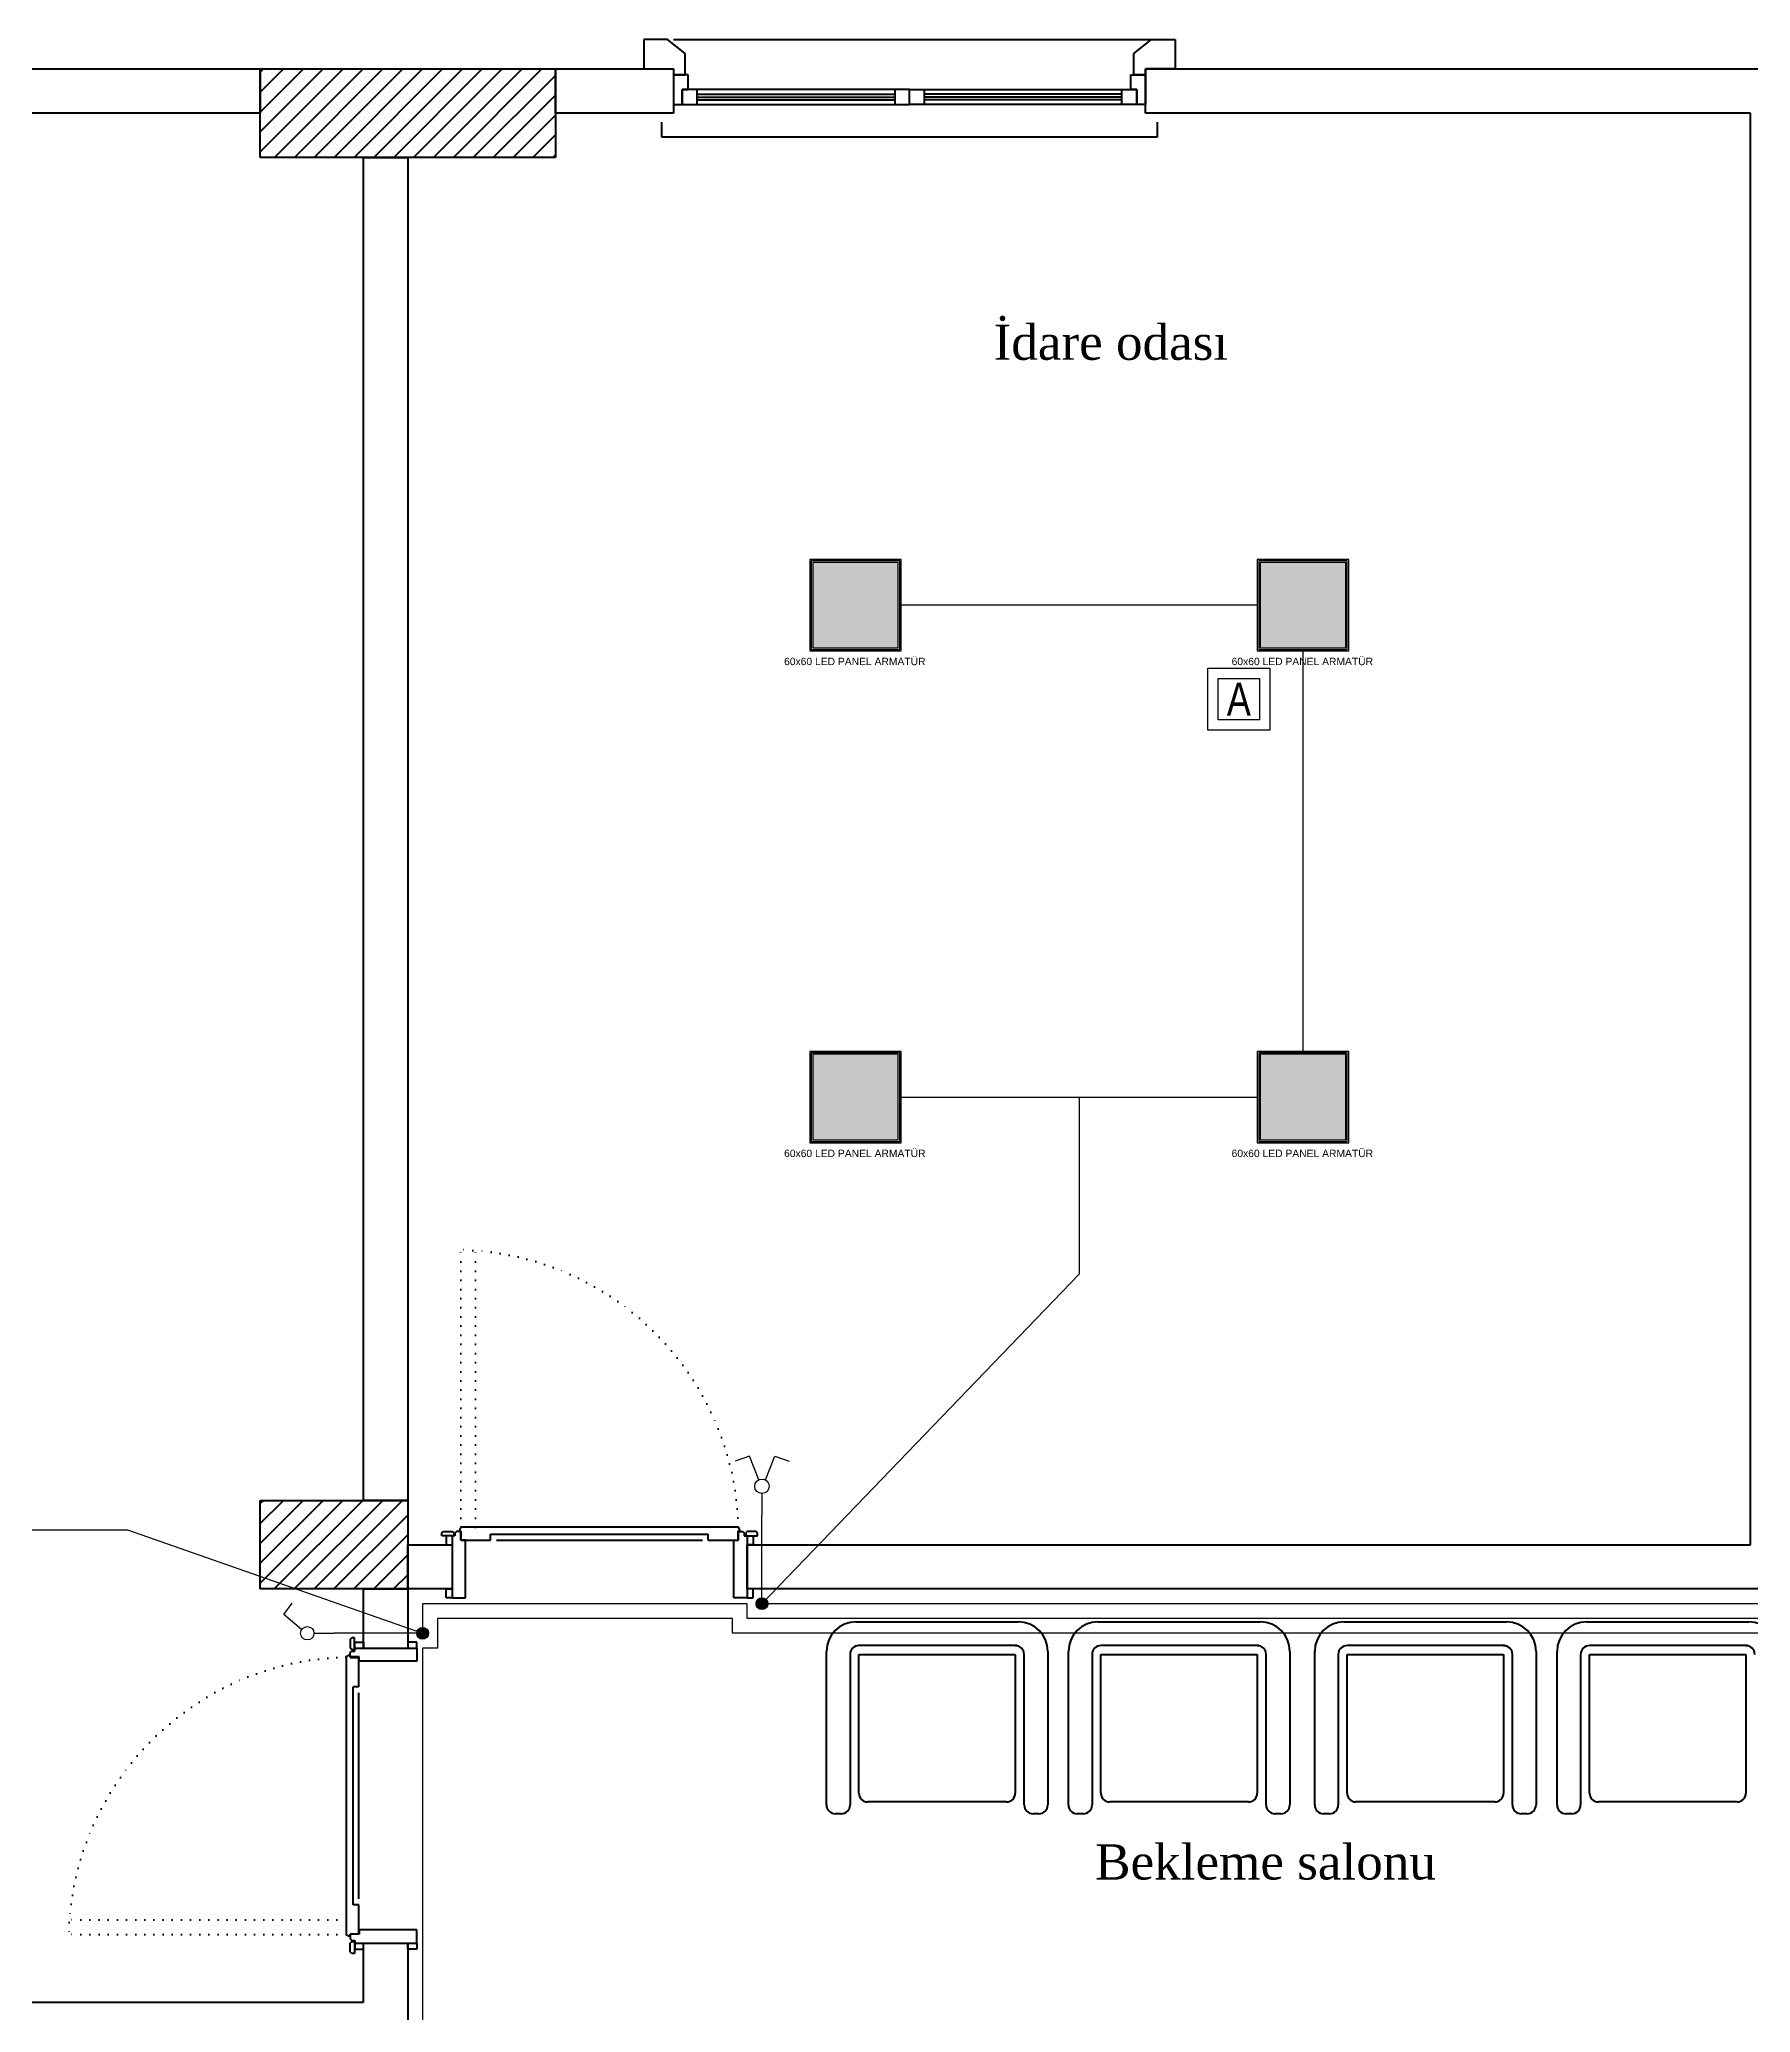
# Model space of a CAD drawing. Header units: millimetres. Extents: x 2046 to 14753, y 2361 to 29276.
# Drawn here: x 7126 to 7706, y 24977 to 25646 of the extents above; entities that cross this region are included whole.
import ezdxf
from ezdxf.enums import TextEntityAlignment as Align

# ---------------------------------------------------------------- set-up
doc = ezdxf.new("R2010")
doc.units = ezdxf.units.MM
doc.linetypes.add('ACAD_ISO07W100', pattern=[3, 0, -3])
doc.layers.add('A.O. DUVAR', color=7, linetype='Continuous', lineweight=50)
doc.layers.add('MYSEMBOL', color=3, linetype='Continuous', lineweight=25)
doc.layers.add('aydınlatma', color=3, linetype='Continuous')
doc.layers.add('MYYAZI', color=3, linetype='Continuous')
doc.styles.add('A.O. MALZEME', font='times.ttf', dxfattribs={"height": 10})
doc.styles.add('MY01', font='ARIALN.TTF', dxfattribs={"height": 10})
doc.styles.get("Standard").update_dxf_attribs({"font": 'arial.ttf'})

# ---------------------------------------------------------------- blocks, each defined once
blk = doc.blocks.new('*U11')
at = {"layer": 'aydınlatma'}
for p, q in [((-5.99, 28.53), (-12.98, 26.23)), ((-1.46, 17.12), (-5.99, 28.53)), ((1.65, 17.12), (6.19, 28.53)), ((6.19, 28.53), (13.17, 26.23)), ((0, 10.5), (0, 0))]:
    blk.add_line(p, q, dxfattribs=at)
blk.add_circle((0, 14), 3.5, dxfattribs=at)
blk.add_circle((0, 14), 3.5, dxfattribs=at)
blk = doc.blocks.new('buat aydınlatma')
at = {"layer": 'aydınlatma'}
h = blk.add_hatch(color=256, dxfattribs=at)
h.set_gradient(color1=(0, 255, 0), color2=(255, 255, 0), tint=1)
edge = h.paths.add_edge_path()
edge.add_arc((0, 0), 2, 0, 360)
blk.add_circle((0, 0), 2, dxfattribs=at)
blk = doc.blocks.new('*U15')
at = {"layer": 'aydınlatma'}
for p, q in [((1.9, 17), (9.8, 26.3)), ((9.8, 26.3), (15.7, 21.9)), ((0, 10.5), (0, 0))]:
    blk.add_line(p, q, dxfattribs=at)
blk.add_circle((0, 14), 3.5, dxfattribs=at)
blk = doc.blocks.new('KİT3050')
at = {"layer": 'MYSEMBOL', "color": 4}
blk.add_lwpolyline([(-10.5, 10.5), (10.5, 10.5), (10.5, -10.5), (-10.5, -10.5), (-10.5, 10.5)], dxfattribs=at)
blk.add_lwpolyline([(-7, 7), (7, 7), (7, -7), (-7, -7)], close=True, dxfattribs=at)
at = {"layer": 'MYYAZI', "color": 1, "style": 'MY01', "width": 0.95}
blk.add_text('A', height=11.2, dxfattribs=at).set_placement((0, 0, -98439.4), align=Align.MIDDLE_CENTER)

msp = doc.modelspace()

# ---------------------------------------------------------------- hatches: boundary and pattern name
at = {"layer": 'aydınlatma'}
h = msp.add_hatch(color=256, dxfattribs=at)
h.set_gradient(color1=(255, 255, 255))
h.paths.add_polyline_path([(7388.332, 25439.692), (7417.332, 25439.692), (7417.332, 25468.692), (7388.332, 25468.692)])
h = msp.add_hatch(color=256, dxfattribs=at)
h.set_gradient(color1=(255, 255, 255))
h.paths.add_polyline_path([(7539.992, 25439.692), (7568.992, 25439.692), (7568.992, 25468.692), (7539.992, 25468.692)])
h = msp.add_hatch(color=256, dxfattribs=at)
h.set_gradient(color1=(255, 255, 255))
h.paths.add_polyline_path([(7388.332, 25273.025), (7417.332, 25273.025), (7417.332, 25302.025), (7388.332, 25302.025)])
h = msp.add_hatch(color=256, dxfattribs=at)
h.set_gradient(color1=(255, 255, 255))
h.paths.add_polyline_path([(7539.992, 25273.025), (7568.992, 25273.025), (7568.992, 25302.025), (7539.992, 25302.025)])

# ---------------------------------------------------------------- linework, layer by layer
at = {"layer": 'A.O. DUVAR', "ltscale": 100}
for p, q in [((7339.137, 25645.858), (7331.152, 25645.858)), ((7331.152, 25645.858), (7331.152, 25635.858)), ((7339.137, 25645.858), (7331.152, 25645.858)), ((7331.152, 25645.858), (7331.152, 25635.858)), ((7345.152, 25641.06), (7339.137, 25645.858)), ((7345.152, 25641.06), (7339.137, 25645.858)), ((7497.152, 25641.06), (7503.167, 25645.858)), ((7497.152, 25641.06), (7503.167, 25645.858)), ((7503.167, 25645.858), (7511.152, 25645.858)), ((7503.167, 25645.858), (7511.152, 25645.858)), ((7511.152, 25645.858), (7511.152, 25635.858)), ((7511.152, 25645.858), (7511.152, 25635.858)), ((7345.152, 25633.858), (7345.152, 25641.06)), ((7345.152, 25633.858), (7345.152, 25641.06)), ((7497.152, 25633.858), (7497.152, 25641.06)), ((7497.152, 25633.858), (7497.152, 25641.06)), ((7331.152, 25635.858), (7341.152, 25635.858)), ((7331.152, 25635.858), (7341.152, 25635.858)), ((7341.152, 25635.858), (7341.152, 25633.858)), ((7341.152, 25635.858), (7341.152, 25633.858)), ((7341.152, 25633.858), (7345.152, 25633.858)), ((7341.152, 25633.858), (7345.152, 25633.858)), ((7501.152, 25633.858), (7497.152, 25633.858)), ((7501.152, 25633.858), (7497.152, 25633.858)), ((7511.152, 25635.858), (7501.152, 25635.858)), ((7501.152, 25635.858), (7501.152, 25633.858)), ((7511.152, 25635.858), (7501.152, 25635.858)), ((7501.152, 25635.858), (7501.152, 25633.858))]:
    msp.add_line(p, q, dxfattribs=at)
at = {"layer": 'A.O. DUVAR'}
for p, q in [((7341.137, 25645.858), (7503.167, 25645.858)), ((7341.137, 25645.858), (7503.167, 25645.858)), ((7016.152, 25635.858), (7201.152, 25635.858)), ((7201.152, 25635.858), (7301.152, 25635.858)), ((7201.152, 25605.858), (7201.152, 25635.858)), ((7201.152, 25635.858), (7201.152, 25620.858)), ((7301.152, 25635.858), (7301.152, 25605.858)), ((7301.152, 25620.858), (7301.152, 25635.858)), ((7301.152, 25635.858), (7341.152, 25635.858)), ((7341.152, 25635.858), (7341.152, 25620.858)), ((7346.152, 25633.858), (7341.152, 25633.858)), ((7341.152, 25633.858), (7341.152, 25623.858)), ((7346.152, 25633.858), (7341.152, 25633.858)), ((7341.152, 25633.858), (7341.152, 25623.858)), ((7346.152, 25628.858), (7346.152, 25633.858)), ((7346.152, 25628.858), (7346.152, 25633.858)), ((7496.152, 25633.858), (7501.152, 25633.858)), ((7496.152, 25628.858), (7496.152, 25633.858)), ((7496.152, 25633.858), (7501.152, 25633.858)), ((7496.152, 25628.858), (7496.152, 25633.858)), ((7501.152, 25620.858), (7501.152, 25635.858)), ((7501.152, 25635.858), (7751.152, 25635.858)), ((7501.152, 25633.858), (7501.152, 25623.858)), ((7501.152, 25633.858), (7501.152, 25623.858)), ((7341.152, 25623.858), (7344.152, 25623.858)), ((7341.152, 25623.858), (7344.152, 25623.858)), ((7344.152, 25623.858), (7344.152, 25628.858)), ((7344.152, 25628.858), (7346.152, 25628.858)), ((7349.152, 25628.858), (7344.152, 25628.858)), ((7344.152, 25628.858), (7344.152, 25623.858)), ((7344.152, 25623.858), (7344.152, 25628.858)), ((7344.152, 25628.858), (7346.152, 25628.858)), ((7349.152, 25628.858), (7344.152, 25628.858)), ((7344.152, 25628.858), (7344.152, 25623.858)), ((7344.152, 25623.858), (7349.152, 25623.858)), ((7344.152, 25623.858), (7349.152, 25623.858)), ((7416.152, 25628.858), (7349.152, 25628.858)), ((7349.152, 25623.858), (7349.152, 25628.858)), ((7416.152, 25628.858), (7349.152, 25628.858)), ((7349.152, 25623.858), (7349.152, 25628.858)), ((7349.152, 25627.358), (7416.152, 25627.358)), ((7349.152, 25627.358), (7416.152, 25627.358)), ((7349.152, 25626.358), (7416.152, 25626.358)), ((7349.152, 25626.358), (7416.152, 25626.358)), ((7349.152, 25625.358), (7416.152, 25625.358)), ((7349.152, 25625.358), (7416.152, 25625.358)), ((7349.152, 25623.858), (7416.152, 25623.858)), ((7349.152, 25623.858), (7416.152, 25623.858)), ((7421.152, 25628.858), (7416.152, 25628.858)), ((7416.152, 25628.858), (7416.152, 25623.858)), ((7421.152, 25628.858), (7416.152, 25628.858)), ((7416.152, 25628.858), (7416.152, 25623.858)), ((7416.152, 25623.858), (7421.152, 25623.858)), ((7416.152, 25623.858), (7421.152, 25623.858)), ((7421.152, 25623.858), (7421.152, 25628.858)), ((7421.152, 25623.858), (7421.152, 25628.858)), ((7421.152, 25628.858), (7426.152, 25628.858)), ((7421.152, 25623.858), (7421.152, 25628.858)), ((7421.152, 25623.858), (7421.152, 25628.858)), ((7421.152, 25628.858), (7426.152, 25628.858)), ((7426.152, 25623.858), (7421.152, 25623.858)), ((7426.152, 25623.858), (7421.152, 25623.858)), ((7426.152, 25628.858), (7426.152, 25623.858)), ((7426.152, 25628.858), (7493.152, 25628.858)), ((7426.152, 25628.858), (7426.152, 25623.858)), ((7426.152, 25628.858), (7493.152, 25628.858)), ((7493.152, 25627.358), (7426.152, 25627.358)), ((7493.152, 25627.358), (7426.152, 25627.358)), ((7493.152, 25626.358), (7426.152, 25626.358)), ((7493.152, 25626.358), (7426.152, 25626.358)), ((7493.152, 25625.358), (7426.152, 25625.358)), ((7493.152, 25625.358), (7426.152, 25625.358)), ((7493.152, 25623.858), (7426.152, 25623.858)), ((7493.152, 25623.858), (7426.152, 25623.858)), ((7493.152, 25623.858), (7493.152, 25628.858)), ((7493.152, 25628.858), (7498.152, 25628.858)), ((7493.152, 25623.858), (7493.152, 25628.858)), ((7493.152, 25628.858), (7498.152, 25628.858)), ((7498.152, 25623.858), (7493.152, 25623.858)), ((7498.152, 25623.858), (7493.152, 25623.858)), ((7498.152, 25628.858), (7496.152, 25628.858)), ((7498.152, 25628.858), (7496.152, 25628.858)), ((7498.152, 25623.858), (7498.152, 25628.858)), ((7498.152, 25628.858), (7498.152, 25623.858)), ((7498.152, 25623.858), (7498.152, 25628.858)), ((7498.152, 25628.858), (7498.152, 25623.858)), ((7501.152, 25623.858), (7498.152, 25623.858)), ((7501.152, 25623.858), (7498.152, 25623.858)), ((7201.152, 25620.858), (7016.152, 25620.858)), ((7341.152, 25620.858), (7301.152, 25620.858)), ((7337.152, 25617.858), (7337.152, 25612.858)), ((7337.152, 25617.858), (7337.152, 25612.858)), ((7706.152, 25620.858), (7501.152, 25620.858)), ((7505.152, 25612.858), (7505.152, 25617.858)), ((7505.152, 25612.858), (7505.152, 25617.858)), ((7706.152, 25135.858), (7706.152, 25620.858)), ((7337.152, 25612.858), (7505.152, 25612.858)), ((7337.152, 25612.858), (7505.152, 25612.858)), ((7301.152, 25605.858), (7201.152, 25605.858)), ((7236.152, 25605.858), (7251.152, 25605.858)), ((7236.152, 25150.858), (7236.152, 25605.858)), ((7251.152, 25605.858), (7251.152, 25150.858)), ((7201.152, 25120.858), (7201.152, 25150.858)), ((7201.152, 25150.858), (7251.152, 25150.858)), ((7251.152, 25150.858), (7236.152, 25150.858)), ((7251.152, 25150.858), (7251.152, 25120.858)), ((7251.152, 25135.858), (7266.152, 25135.858)), ((7251.152, 25120.858), (7251.152, 25135.858)), ((7262.675, 25139.86), (7263.175, 25140.36)), ((7262.675, 25138.91), (7262.675, 25139.86)), ((7266.675, 25138.91), (7262.675, 25138.91)), ((7263.175, 25140.36), (7266.175, 25140.36)), ((7266.152, 25138.86), (7264.152, 25138.86)), ((7264.152, 25138.86), (7264.152, 25135.86)), ((7264.152, 25135.86), (7266.152, 25135.86)), ((7267.1, 25138.86), (7266.152, 25138.86)), ((7266.152, 25138.86), (7266.152, 25135.86)), ((7266.152, 25135.86), (7266.152, 25120.86)), ((7266.152, 25135.858), (7266.152, 25120.858)), ((7266.175, 25140.36), (7266.675, 25139.86)), ((7266.675, 25139.86), (7266.675, 25138.91)), ((7267.6, 25140.36), (7267.1, 25139.86)), ((7267.1, 25139.86), (7267.1, 25138.86)), ((7269.152, 25140.36), (7267.6, 25140.36)), ((7269.1, 25141.788), (7268.6, 25140.922)), ((7268.6, 25140.922), (7268.6, 25140.422)), ((7268.6, 25140.422), (7269.225, 25140.422)), ((7363.153, 25141.788), (7269.1, 25141.788)), ((7269.152, 25137.36), (7269.152, 25140.36)), ((7270.652, 25137.36), (7269.152, 25137.36)), ((7269.225, 25137.421), (7269.225, 25140.422)), ((7269.225, 25137.421), (7272.153, 25137.422)), ((7270.652, 25117.86), (7270.652, 25137.36)), ((7272.153, 25137.422), (7279.152, 25137.422)), ((7279.152, 25139.422), (7352.968, 25139.422)), ((7279.152, 25137.426), (7279.152, 25139.422)), ((7281.152, 25137.422), (7350.968, 25137.422)), ((7352.968, 25137.422), (7352.968, 25139.422)), ((7352.968, 25137.422), (7362.968, 25137.422)), ((7361.652, 25117.86), (7361.652, 25137.36)), ((7361.652, 25137.36), (7363.152, 25137.36)), ((7363.653, 25140.422), (7362.968, 25140.421)), ((7362.968, 25140.421), (7362.968, 25137.422)), ((7363.152, 25137.36), (7363.152, 25140.36)), ((7363.152, 25140.36), (7364.63, 25140.36)), ((7363.653, 25140.922), (7363.153, 25141.788)), ((7363.653, 25140.422), (7363.653, 25140.922)), ((7364.63, 25140.36), (7365.13, 25139.86)), ((7365.13, 25139.86), (7365.13, 25138.86)), ((7365.13, 25138.86), (7366.152, 25138.86)), ((7366.13, 25140.36), (7365.63, 25139.86)), ((7365.63, 25139.86), (7365.63, 25138.91)), ((7365.63, 25138.91), (7369.63, 25138.91)), ((7369.13, 25140.36), (7366.13, 25140.36)), ((7366.152, 25138.86), (7366.152, 25135.86)), ((7366.152, 25138.86), (7368.152, 25138.86)), ((7366.152, 25135.86), (7366.152, 25120.86)), ((7368.152, 25135.86), (7366.152, 25135.86)), ((7366.152, 25120.86), (7366.152, 25135.86)), ((7366.152, 25135.86), (7706.152, 25135.858)), ((7368.152, 25138.86), (7368.152, 25135.86)), ((7369.63, 25139.86), (7369.13, 25140.36)), ((7369.63, 25138.91), (7369.63, 25139.86)), ((7251.152, 25120.858), (7201.152, 25120.858)), ((7236.152, 25100.858), (7236.152, 25120.858)), ((7236.152, 25120.858), (7251.152, 25120.858)), ((7251.152, 25120.858), (7251.152, 25100.858)), ((7266.152, 25120.858), (7251.152, 25120.858)), ((7264.152, 25117.86), (7264.152, 25120.86)), ((7264.152, 25120.86), (7266.152, 25120.86)), ((7266.152, 25117.86), (7264.152, 25117.86)), ((7266.152, 25120.86), (7266.152, 25117.86)), ((7266.152, 25117.86), (7270.652, 25117.86)), ((7366.152, 25117.86), (7361.652, 25117.86)), ((7368.152, 25120.86), (7366.152, 25120.86)), ((7366.152, 25120.86), (7366.152, 25117.86)), ((7741.152, 25120.858), (7366.152, 25120.86)), ((7366.152, 25117.86), (7368.152, 25117.86)), ((7368.152, 25117.86), (7368.152, 25120.86)), ((7232.152, 25104.336), (7231.652, 25103.836)), ((7231.652, 25103.836), (7231.652, 25100.836)), ((7233.102, 25104.336), (7232.152, 25104.336)), ((7233.102, 25100.336), (7233.102, 25104.336)), ((7233.152, 25100.858), (7233.152, 25102.858)), ((7233.152, 25102.858), (7236.152, 25102.858)), ((7236.152, 25102.858), (7236.152, 25100.858)), ((7254.152, 25102.858), (7251.152, 25102.858)), ((7251.152, 25102.858), (7251.152, 25100.858)), ((7254.152, 25100.858), (7254.152, 25102.858)), ((7231.091, 25098.359), (7230.225, 25097.859)), ((7230.225, 25097.859), (7230.225, 25003.806)), ((7231.591, 25098.359), (7231.091, 25098.359)), ((7231.591, 25098.359), (7231.591, 25097.674)), ((7231.591, 25097.674), (7234.591, 25097.674)), ((7231.652, 25100.836), (7232.152, 25100.336)), ((7231.652, 25099.336), (7232.152, 25099.836)), ((7231.652, 25097.858), (7231.652, 25099.336)), ((7234.652, 25097.858), (7231.652, 25097.858)), ((7232.152, 25100.336), (7233.102, 25100.336)), ((7232.152, 25099.836), (7233.152, 25099.836)), ((7233.152, 25100.858), (7236.152, 25100.858)), ((7233.152, 25099.836), (7233.152, 25100.858)), ((7234.591, 25087.674), (7234.591, 25097.674)), ((7234.652, 25096.358), (7234.652, 25097.858)), ((7254.152, 25096.358), (7234.652, 25096.358)), ((7236.152, 25100.858), (7251.152, 25100.858)), ((7251.152, 25100.858), (7254.152, 25100.858)), ((7254.152, 25100.858), (7254.152, 25096.358)), ((7232.591, 25013.858), (7232.591, 25087.674)), ((7234.591, 25087.674), (7232.591, 25087.674)), ((7234.591, 25015.858), (7234.591, 25085.674)), ((7234.586, 25013.858), (7232.591, 25013.858)), ((7234.591, 25006.859), (7234.591, 25013.858)), ((7230.225, 25003.806), (7231.091, 25003.306)), ((7231.091, 25003.306), (7231.591, 25003.306)), ((7231.591, 25003.306), (7231.591, 25003.931)), ((7234.591, 25003.931), (7231.591, 25003.931)), ((7231.652, 25003.858), (7231.652, 25002.306)), ((7234.652, 25003.858), (7231.652, 25003.858)), ((7231.652, 25002.306), (7232.152, 25001.806)), ((7234.591, 25003.931), (7234.591, 25006.859)), ((7254.152, 25005.358), (7234.652, 25005.358)), ((7234.652, 25005.358), (7234.652, 25003.858)), ((7254.152, 25000.858), (7254.152, 25005.358)), ((7231.652, 25000.881), (7232.152, 25001.381)), ((7231.652, 24997.881), (7231.652, 25000.881)), ((7232.152, 24997.381), (7231.652, 24997.881)), ((7232.152, 25001.806), (7233.152, 25001.806)), ((7232.152, 25001.381), (7233.102, 25001.381)), ((7233.102, 24997.381), (7232.152, 24997.381)), ((7233.102, 25001.381), (7233.102, 24997.381)), ((7233.152, 25001.806), (7233.152, 25000.858)), ((7233.152, 25000.858), (7233.152, 24998.858)), ((7233.152, 25000.858), (7236.152, 25000.858)), ((7233.152, 24998.858), (7236.152, 24998.858)), ((7236.152, 25000.858), (7251.152, 25000.858)), ((7236.152, 24998.858), (7236.152, 25000.858)), ((7236.152, 24980.858), (7236.152, 25000.858)), ((7236.152, 25000.858), (7251.152, 25000.858)), ((7251.152, 24998.858), (7251.152, 25000.858)), ((7251.152, 25000.858), (7254.152, 25000.858)), ((7251.152, 25000.858), (7251.152, 24945.858)), ((7254.152, 24998.858), (7251.152, 24998.858)), ((7254.152, 25000.858), (7254.152, 24998.858)), ((6656.152, 24980.858), (7236.152, 24980.858))]:
    msp.add_line(p, q, dxfattribs=at)
at = {"layer": 'A.O. DUVAR', "linetype": 'Continuous', "ltscale": 10}
for p, q in [((7201.152, 25634.724), (7202.286, 25635.858)), ((7201.152, 25627.989), (7209.021, 25635.858)), ((7201.152, 25621.254), (7215.757, 25635.858)), ((7201.152, 25614.519), (7222.492, 25635.858)), ((7201.152, 25607.784), (7229.227, 25635.858)), ((7202.68, 25632.885), (7202.68, 25632.885)), ((7205.962, 25605.858), (7235.962, 25635.858)), ((7209.416, 25632.885), (7209.416, 25632.885)), ((7212.697, 25605.858), (7242.697, 25635.858)), ((7216.151, 25632.885), (7216.151, 25632.885)), ((7219.433, 25605.858), (7249.433, 25635.858)), ((7222.886, 25632.885), (7222.886, 25632.885)), ((7226.168, 25605.858), (7256.168, 25635.858)), ((7229.621, 25632.885), (7229.621, 25632.885)), ((7232.903, 25605.858), (7262.903, 25635.858)), ((7236.356, 25632.885), (7236.356, 25632.885)), ((7239.638, 25605.858), (7269.638, 25635.858)), ((7243.092, 25632.885), (7243.092, 25632.885)), ((7246.373, 25605.858), (7276.373, 25635.858)), ((7249.827, 25632.885), (7249.827, 25632.885)), ((7253.109, 25605.858), (7283.109, 25635.858)), ((7256.562, 25632.885), (7256.562, 25632.885)), ((7259.844, 25605.858), (7289.844, 25635.858)), ((7263.297, 25632.885), (7263.297, 25632.885)), ((7266.579, 25605.858), (7296.579, 25635.858)), ((7270.032, 25632.885), (7270.032, 25632.885)), ((7273.314, 25605.858), (7301.152, 25633.697)), ((7276.768, 25632.885), (7276.768, 25632.885)), ((7283.503, 25632.885), (7283.503, 25632.885)), ((7290.238, 25632.885), (7290.238, 25632.885)), ((7296.973, 25632.885), (7296.973, 25632.885)), ((7202.68, 25626.15), (7202.68, 25626.15)), ((7206.048, 25629.517), (7206.048, 25629.517)), ((7209.416, 25626.15), (7209.416, 25626.15)), ((7212.783, 25629.517), (7212.783, 25629.517)), ((7216.151, 25626.15), (7216.151, 25626.15)), ((7219.518, 25629.517), (7219.518, 25629.517)), ((7222.886, 25626.15), (7222.886, 25626.15)), ((7226.254, 25629.517), (7226.254, 25629.517)), ((7229.621, 25626.15), (7229.621, 25626.15)), ((7232.989, 25629.517), (7232.989, 25629.517)), ((7236.356, 25626.15), (7236.356, 25626.15)), ((7239.724, 25629.517), (7239.724, 25629.517)), ((7243.092, 25626.15), (7243.092, 25626.15)), ((7246.459, 25629.517), (7246.459, 25629.517)), ((7249.827, 25626.15), (7249.827, 25626.15)), ((7253.194, 25629.517), (7253.194, 25629.517)), ((7256.562, 25626.15), (7256.562, 25626.15)), ((7259.93, 25629.517), (7259.93, 25629.517)), ((7263.297, 25626.15), (7263.297, 25626.15)), ((7266.665, 25629.517), (7266.665, 25629.517)), ((7270.032, 25626.15), (7270.032, 25626.15)), ((7273.4, 25629.517), (7273.4, 25629.517)), ((7276.768, 25626.15), (7276.768, 25626.15)), ((7280.049, 25605.858), (7301.152, 25626.961)), ((7280.135, 25629.517), (7280.135, 25629.517)), ((7283.503, 25626.15), (7283.503, 25626.15)), ((7286.87, 25629.517), (7286.87, 25629.517)), ((7290.238, 25626.15), (7290.238, 25626.15)), ((7293.606, 25629.517), (7293.606, 25629.517)), ((7296.973, 25626.15), (7296.973, 25626.15)), ((7300.341, 25629.517), (7300.341, 25629.517)), ((7202.68, 25619.415), (7202.68, 25619.415)), ((7206.048, 25622.782), (7206.048, 25622.782)), ((7209.416, 25619.415), (7209.416, 25619.415)), ((7212.783, 25622.782), (7212.783, 25622.782)), ((7216.151, 25619.415), (7216.151, 25619.415)), ((7219.518, 25622.782), (7219.518, 25622.782)), ((7222.886, 25619.415), (7222.886, 25619.415)), ((7226.254, 25622.782), (7226.254, 25622.782)), ((7229.621, 25619.415), (7229.621, 25619.415)), ((7232.989, 25622.782), (7232.989, 25622.782)), ((7236.356, 25619.415), (7236.356, 25619.415)), ((7239.724, 25622.782), (7239.724, 25622.782)), ((7243.092, 25619.415), (7243.092, 25619.415)), ((7246.459, 25622.782), (7246.459, 25622.782)), ((7249.827, 25619.415), (7249.827, 25619.415)), ((7253.194, 25622.782), (7253.194, 25622.782)), ((7256.562, 25619.415), (7256.562, 25619.415)), ((7259.93, 25622.782), (7259.93, 25622.782)), ((7263.297, 25619.415), (7263.297, 25619.415)), ((7266.665, 25622.782), (7266.665, 25622.782)), ((7270.032, 25619.415), (7270.032, 25619.415)), ((7273.4, 25622.782), (7273.4, 25622.782)), ((7276.768, 25619.415), (7276.768, 25619.415)), ((7280.135, 25622.782), (7280.135, 25622.782)), ((7283.503, 25619.415), (7283.503, 25619.415)), ((7286.785, 25605.858), (7301.152, 25620.226)), ((7286.87, 25622.782), (7286.87, 25622.782)), ((7290.238, 25619.415), (7290.238, 25619.415)), ((7293.606, 25622.782), (7293.606, 25622.782)), ((7296.973, 25619.415), (7296.973, 25619.415)), ((7300.341, 25622.782), (7300.341, 25622.782)), ((7202.68, 25612.679), (7202.68, 25612.679)), ((7206.048, 25616.047), (7206.048, 25616.047)), ((7209.416, 25612.679), (7209.416, 25612.679)), ((7212.783, 25616.047), (7212.783, 25616.047)), ((7216.151, 25612.679), (7216.151, 25612.679)), ((7219.518, 25616.047), (7219.518, 25616.047)), ((7222.886, 25612.679), (7222.886, 25612.679)), ((7226.254, 25616.047), (7226.254, 25616.047)), ((7229.621, 25612.679), (7229.621, 25612.679)), ((7232.989, 25616.047), (7232.989, 25616.047)), ((7236.356, 25612.679), (7236.356, 25612.679)), ((7239.724, 25616.047), (7239.724, 25616.047)), ((7243.092, 25612.679), (7243.092, 25612.679)), ((7246.459, 25616.047), (7246.459, 25616.047)), ((7249.827, 25612.679), (7249.827, 25612.679)), ((7253.194, 25616.047), (7253.194, 25616.047)), ((7256.562, 25612.679), (7256.562, 25612.679)), ((7259.93, 25616.047), (7259.93, 25616.047)), ((7263.297, 25612.679), (7263.297, 25612.679)), ((7266.665, 25616.047), (7266.665, 25616.047)), ((7270.032, 25612.679), (7270.032, 25612.679)), ((7273.4, 25616.047), (7273.4, 25616.047)), ((7276.768, 25612.679), (7276.768, 25612.679)), ((7280.135, 25616.047), (7280.135, 25616.047)), ((7283.503, 25612.679), (7283.503, 25612.679)), ((7286.87, 25616.047), (7286.87, 25616.047)), ((7290.238, 25612.679), (7290.238, 25612.679)), ((7293.52, 25605.858), (7301.152, 25613.491)), ((7293.606, 25616.047), (7293.606, 25616.047)), ((7296.973, 25612.679), (7296.973, 25612.679)), ((7300.341, 25616.047), (7300.341, 25616.047)), ((7202.68, 25605.944), (7202.68, 25605.944)), ((7206.048, 25609.312), (7206.048, 25609.312)), ((7209.416, 25605.944), (7209.416, 25605.944)), ((7212.783, 25609.312), (7212.783, 25609.312)), ((7216.151, 25605.944), (7216.151, 25605.944)), ((7219.518, 25609.312), (7219.518, 25609.312)), ((7222.886, 25605.944), (7222.886, 25605.944)), ((7226.254, 25609.312), (7226.254, 25609.312)), ((7229.621, 25605.944), (7229.621, 25605.944)), ((7232.989, 25609.312), (7232.989, 25609.312)), ((7236.356, 25605.944), (7236.356, 25605.944)), ((7239.724, 25609.312), (7239.724, 25609.312)), ((7243.092, 25605.944), (7243.092, 25605.944)), ((7246.459, 25609.312), (7246.459, 25609.312)), ((7249.827, 25605.944), (7249.827, 25605.944)), ((7253.194, 25609.312), (7253.194, 25609.312)), ((7256.562, 25605.944), (7256.562, 25605.944)), ((7259.93, 25609.312), (7259.93, 25609.312)), ((7263.297, 25605.944), (7263.297, 25605.944)), ((7266.665, 25609.312), (7266.665, 25609.312)), ((7270.032, 25605.944), (7270.032, 25605.944)), ((7273.4, 25609.312), (7273.4, 25609.312)), ((7276.768, 25605.944), (7276.768, 25605.944)), ((7280.135, 25609.312), (7280.135, 25609.312)), ((7283.503, 25605.944), (7283.503, 25605.944)), ((7286.87, 25609.312), (7286.87, 25609.312)), ((7290.238, 25605.944), (7290.238, 25605.944)), ((7293.606, 25609.312), (7293.606, 25609.312)), ((7296.973, 25605.944), (7296.973, 25605.944)), ((7300.255, 25605.858), (7301.152, 25606.756)), ((7300.341, 25609.312), (7300.341, 25609.312)), ((7201.152, 25149.791), (7202.22, 25150.858)), ((7201.152, 25143.055), (7208.955, 25150.858)), ((7201.152, 25136.32), (7215.69, 25150.858)), ((7201.152, 25129.585), (7222.426, 25150.858)), ((7201.152, 25122.85), (7229.161, 25150.858)), ((7205.896, 25120.858), (7235.896, 25150.858)), ((7212.631, 25120.858), (7242.631, 25150.858)), ((7219.366, 25120.858), (7249.366, 25150.858)), ((7202.68, 25147.951), (7202.68, 25147.951)), ((7206.048, 25144.584), (7206.048, 25144.584)), ((7209.416, 25147.951), (7209.416, 25147.951)), ((7212.783, 25144.584), (7212.783, 25144.584)), ((7216.151, 25147.951), (7216.151, 25147.951)), ((7219.518, 25144.584), (7219.518, 25144.584)), ((7222.886, 25147.951), (7222.886, 25147.951)), ((7226.102, 25120.858), (7251.152, 25145.909)), ((7226.254, 25144.584), (7226.254, 25144.584)), ((7229.621, 25147.951), (7229.621, 25147.951)), ((7232.989, 25144.584), (7232.989, 25144.584)), ((7236.356, 25147.951), (7236.356, 25147.951)), ((7239.724, 25144.584), (7239.724, 25144.584)), ((7243.092, 25147.951), (7243.092, 25147.951)), ((7246.459, 25144.584), (7246.459, 25144.584)), ((7249.827, 25147.951), (7249.827, 25147.951)), ((7202.68, 25141.216), (7202.68, 25141.216)), ((7206.048, 25137.848), (7206.048, 25137.848)), ((7209.416, 25141.216), (7209.416, 25141.216)), ((7212.783, 25137.848), (7212.783, 25137.848)), ((7216.151, 25141.216), (7216.151, 25141.216)), ((7219.518, 25137.848), (7219.518, 25137.848)), ((7222.886, 25141.216), (7222.886, 25141.216)), ((7226.254, 25137.848), (7226.254, 25137.848)), ((7229.621, 25141.216), (7229.621, 25141.216)), ((7232.837, 25120.858), (7251.152, 25139.174)), ((7232.989, 25137.848), (7232.989, 25137.848)), ((7236.356, 25141.216), (7236.356, 25141.216)), ((7239.724, 25137.848), (7239.724, 25137.848)), ((7243.092, 25141.216), (7243.092, 25141.216)), ((7246.459, 25137.848), (7246.459, 25137.848)), ((7249.827, 25141.216), (7249.827, 25141.216)), ((7202.68, 25134.481), (7202.68, 25134.481)), ((7206.048, 25131.113), (7206.048, 25131.113)), ((7209.416, 25134.481), (7209.416, 25134.481)), ((7212.783, 25131.113), (7212.783, 25131.113)), ((7216.151, 25134.481), (7216.151, 25134.481)), ((7219.518, 25131.113), (7219.518, 25131.113)), ((7222.886, 25134.481), (7222.886, 25134.481)), ((7226.254, 25131.113), (7226.254, 25131.113)), ((7229.621, 25134.481), (7229.621, 25134.481)), ((7232.989, 25131.113), (7232.989, 25131.113)), ((7236.356, 25134.481), (7236.356, 25134.481)), ((7239.572, 25120.858), (7251.152, 25132.439)), ((7239.724, 25131.113), (7239.724, 25131.113)), ((7243.092, 25134.481), (7243.092, 25134.481)), ((7246.459, 25131.113), (7246.459, 25131.113)), ((7249.827, 25134.481), (7249.827, 25134.481)), ((7202.68, 25127.746), (7202.68, 25127.746)), ((7206.048, 25124.378), (7206.048, 25124.378)), ((7209.416, 25127.746), (7209.416, 25127.746)), ((7212.783, 25124.378), (7212.783, 25124.378)), ((7216.151, 25127.746), (7216.151, 25127.746)), ((7219.518, 25124.378), (7219.518, 25124.378)), ((7222.886, 25127.746), (7222.886, 25127.746)), ((7226.254, 25124.378), (7226.254, 25124.378)), ((7229.621, 25127.746), (7229.621, 25127.746)), ((7232.989, 25124.378), (7232.989, 25124.378)), ((7236.356, 25127.746), (7236.356, 25127.746)), ((7239.724, 25124.378), (7239.724, 25124.378)), ((7243.092, 25127.746), (7243.092, 25127.746)), ((7246.307, 25120.858), (7251.152, 25125.703)), ((7246.459, 25124.378), (7246.459, 25124.378)), ((7249.827, 25127.746), (7249.827, 25127.746)), ((7202.68, 25121.01), (7202.68, 25121.01)), ((7209.416, 25121.01), (7209.416, 25121.01)), ((7216.151, 25121.01), (7216.151, 25121.01)), ((7222.886, 25121.01), (7222.886, 25121.01)), ((7229.621, 25121.01), (7229.621, 25121.01)), ((7236.356, 25121.01), (7236.356, 25121.01)), ((7243.092, 25121.01), (7243.092, 25121.01)), ((7249.827, 25121.01), (7249.827, 25121.01))]:
    msp.add_line(p, q, dxfattribs=at)
at = {"layer": 'A.O. DUVAR', "linetype": 'ACAD_ISO07W100'}
for p, q in [((7269.1, 25141.788), (7269.1, 25235.788)), ((7274.1, 25141.788), (7274.1, 25235.788)), ((7230.225, 25008.806), (7136.225, 25008.806)), ((7230.225, 25003.806), (7136.225, 25003.806))]:
    msp.add_line(p, q, dxfattribs=at)
at = {"layer": 'A.O. DUVAR', "linetype": 'Continuous'}
for p, q in [((7402.998, 25109.697), (7455.498, 25109.697)), ((7455.498, 25109.697), (7457.998, 25109.697)), ((7484.999, 25109.697), (7537.499, 25109.697)), ((7537.499, 25109.697), (7539.999, 25109.697)), ((7568.45, 25109.697), (7620.95, 25109.697)), ((7620.95, 25109.697), (7623.45, 25109.697)), ((7650.575, 25109.697), (7703.075, 25109.697)), ((7703.075, 25109.697), (7705.575, 25109.697)), ((7392.998, 25047.697), (7392.998, 25099.697)), ((7400.998, 25098.697), (7400.998, 25047.697)), ((7457.498, 25101.697), (7403.998, 25101.697)), ((7403.998, 25051.697), (7403.998, 25098.697)), ((7403.998, 25098.697), (7456.998, 25098.697)), ((7456.998, 25101.697), (7457.498, 25101.697)), ((7456.998, 25098.697), (7456.998, 25051.697)), ((7459.998, 25047.697), (7459.998, 25098.697)), ((7467.998, 25099.697), (7467.998, 25047.697)), ((7474.999, 25047.697), (7474.999, 25099.697)), ((7482.999, 25098.697), (7482.999, 25047.697)), ((7539.499, 25101.697), (7485.999, 25101.697)), ((7485.999, 25051.697), (7485.999, 25098.697)), ((7485.999, 25098.697), (7538.999, 25098.697)), ((7538.999, 25101.697), (7539.499, 25101.697)), ((7538.999, 25098.697), (7538.999, 25051.697)), ((7541.999, 25047.697), (7541.999, 25098.697)), ((7549.999, 25099.697), (7549.999, 25047.697)), ((7558.45, 25047.697), (7558.45, 25099.697)), ((7566.45, 25098.697), (7566.45, 25047.697)), ((7622.95, 25101.697), (7569.45, 25101.697)), ((7569.45, 25051.697), (7569.45, 25098.697)), ((7569.45, 25098.697), (7622.45, 25098.697)), ((7622.45, 25101.697), (7622.95, 25101.697)), ((7622.45, 25098.697), (7622.45, 25051.697)), ((7625.45, 25047.697), (7625.45, 25098.697)), ((7633.45, 25099.697), (7633.45, 25047.697)), ((7640.575, 25047.697), (7640.575, 25099.697)), ((7648.575, 25098.697), (7648.575, 25047.697)), ((7705.075, 25101.697), (7651.575, 25101.697)), ((7651.575, 25051.697), (7651.575, 25098.697)), ((7651.575, 25098.697), (7704.575, 25098.697)), ((7704.575, 25101.697), (7705.075, 25101.697)), ((7704.575, 25098.697), (7704.575, 25051.697)), ((7453.998, 25048.697), (7406.998, 25048.697)), ((7535.999, 25048.697), (7488.999, 25048.697)), ((7619.45, 25048.697), (7572.45, 25048.697)), ((7701.575, 25048.697), (7654.575, 25048.697)), ((7397.998, 25044.697), (7395.998, 25044.697)), ((7464.998, 25044.697), (7462.998, 25044.697)), ((7479.999, 25044.697), (7477.999, 25044.697)), ((7546.999, 25044.697), (7544.999, 25044.697)), ((7563.45, 25044.697), (7561.45, 25044.697)), ((7630.45, 25044.697), (7628.45, 25044.697)), ((7645.575, 25044.697), (7643.575, 25044.697))]:
    msp.add_line(p, q, dxfattribs=at)
at = {"layer": 'A.O. DUVAR', "linetype": 'ACAD_ISO07W100'}
for centre, start, end in [((7266.869, 25139.556), 1.360046, 88.672043), ((7232.457, 25001.575), 91.360046, 178.672043)]:
    msp.add_arc(centre, 96.258, start, end, dxfattribs=at)
at = {"layer": 'A.O. DUVAR', "linetype": 'Continuous'}
for centre, radius, start, end in [((7402.998, 25099.697), 10, 90, 180), ((7457.998, 25099.697), 10, 0, 90), ((7484.999, 25099.697), 10, 90, 180), ((7539.999, 25099.697), 10, 0, 90), ((7568.45, 25099.697), 10, 90, 180), ((7623.45, 25099.697), 10, 0, 90), ((7650.575, 25099.697), 10, 90, 180), ((7705.575, 25099.697), 10, 0, 90), ((7403.998, 25098.697), 3, 90, 180), ((7456.998, 25098.697), 3, 0, 90), ((7485.999, 25098.697), 3, 90, 180), ((7538.999, 25098.697), 3, 0, 90), ((7569.45, 25098.697), 3, 90, 180), ((7622.45, 25098.697), 3, 0, 90), ((7651.575, 25098.697), 3, 90, 180), ((7704.575, 25098.697), 3, 0, 90), ((7406.998, 25051.697), 3, 180, 270), ((7453.998, 25051.697), 3, 270, 0), ((7488.999, 25051.697), 3, 180, 270), ((7535.999, 25051.697), 3, 270, 0), ((7572.45, 25051.697), 3, 180, 270), ((7619.45, 25051.697), 3, 270, 0), ((7654.575, 25051.697), 3, 180, 270), ((7701.575, 25051.697), 3, 270, 0), ((7395.998, 25047.697), 3, 180, 270), ((7397.998, 25047.697), 3, 270, 0), ((7462.998, 25047.697), 3, 180, 270), ((7464.998, 25047.697), 3, 270, 0), ((7477.999, 25047.697), 3, 180, 270), ((7479.999, 25047.697), 3, 270, 0), ((7544.999, 25047.697), 3, 180, 270), ((7546.999, 25047.697), 3, 270, 0), ((7561.45, 25047.697), 3, 180, 270), ((7563.45, 25047.697), 3, 270, 0), ((7628.45, 25047.697), 3, 180, 270), ((7630.45, 25047.697), 3, 270, 0), ((7643.575, 25047.697), 3, 180, 270), ((7645.575, 25047.697), 3, 270, 0)]:
    msp.add_arc(centre, radius, start, end, dxfattribs=at)
at = {"layer": 'A.O. DUVAR'}
for p in [(7366.152, 25120.86), (7251.152, 25100.858)]:
    msp.add_point(p, dxfattribs=at)
at = {"layer": 'aydınlatma'}
for points in [[(7387.332, 25469.692), (7387.332, 25438.692), (7418.332, 25438.692), (7418.332, 25469.692)], [(7388.332, 25468.692), (7388.332, 25439.692), (7417.332, 25439.692), (7417.332, 25468.692)], [(7538.992, 25469.692), (7538.992, 25438.692), (7569.992, 25438.692), (7569.992, 25469.692)], [(7539.992, 25468.692), (7539.992, 25439.692), (7568.992, 25439.692), (7568.992, 25468.692)], [(7387.332, 25303.025), (7387.332, 25272.025), (7418.332, 25272.025), (7418.332, 25303.025)], [(7538.992, 25303.025), (7538.992, 25272.025), (7569.992, 25272.025), (7569.992, 25303.025)], [(7388.332, 25302.025), (7388.332, 25273.025), (7417.332, 25273.025), (7417.332, 25302.025)], [(7539.992, 25302.025), (7539.992, 25273.025), (7568.992, 25273.025), (7568.992, 25302.025)]]:
    msp.add_lwpolyline(points, close=True, dxfattribs=at)
for points in [[(7387.832, 25469.192), (7387.832, 25439.192), (7417.832, 25439.192), (7417.832, 25469.192), (7387.832, 25469.192)], [(7539.492, 25469.192), (7539.492, 25439.192), (7569.492, 25439.192), (7569.492, 25469.192), (7539.492, 25469.192)], [(7538.992, 25454.192), (7418.332, 25454.192)], [(7554.492, 25303.025), (7554.492, 25438.692)], [(7387.832, 25302.525), (7387.832, 25272.525), (7417.832, 25272.525), (7417.832, 25302.525), (7387.832, 25302.525)], [(7539.492, 25302.525), (7539.492, 25272.525), (7569.492, 25272.525), (7569.492, 25302.525), (7539.492, 25302.525)], [(7478.662, 25287.525), (7478.662, 25227.525), (7371.144, 25115.858), (7371.144, 25145.858)], [(7418.332, 25287.525), (7538.992, 25287.525)], [(7741.144, 25270.858), (7756.144, 25270.858), (7756.144, 25240.858), (7736.144, 25240.858), (7736.144, 25105.858), (7371.144, 25105.858), (7361.144, 25105.858), (7361.144, 25110.858), (7261.144, 25110.858), (7261.144, 25100.858), (7256.144, 25100.858), (7256.144, 24250.858)], [(7741.144, 25265.858), (7751.144, 25265.858), (7751.144, 25245.858), (7731.144, 25245.858), (7731.144, 25110.858), (7371.144, 25110.858), (7366.144, 25110.858), (7366.144, 25115.858), (7256.144, 25115.858), (7256.144, 25105.858)], [(7741.144, 25260.858), (7746.144, 25260.858), (7746.144, 25250.858), (7726.144, 25250.858), (7726.144, 25115.858), (7371.144, 25115.858)], [(7106.152, 25140.858), (7156.152, 25140.858), (7256.144, 25105.858), (7226.144, 25105.858)]]:
    msp.add_lwpolyline(points, dxfattribs=at)

# ---------------------------------------------------------------- block references
at = {"layer": 'aydınlatma', "xscale": 0.7, "yscale": 0.7, "zscale": 0.7}
msp.add_blockref('*U11', (7371.144, 25145.858), dxfattribs=at)
at = {"layer": 'aydınlatma', "xscale": 0.6479892140393526, "yscale": 0.6479892140393526, "zscale": 0.6479892140393526, "rotation": 90}
msp.add_blockref('*U15', (7226.144, 25105.858), dxfattribs=at)
at = {"layer": 'aydınlatma', "rotation": 180}
for p in [(7371.144, 25115.858), (7256.144, 25105.858)]:
    msp.add_blockref('buat aydınlatma', p, dxfattribs=at)
at = {"layer": 'MYSEMBOL'}
msp.add_blockref('KİT3050', (7532.756, 25422.388), dxfattribs=at)

# ---------------------------------------------------------------- texts
at = {"layer": 'A.O. DUVAR', "style": 'A.O. MALZEME'}
for s, p in [('İdare odası', (7449.653, 25537.318, 3.5)), ('Bekleme salonu', (7484.054, 25022.431, 5.959))]:
    msp.add_text(s, height=11.91743, dxfattribs=at).set_placement(p)
at = {"layer": 'aydınlatma'}
for p in [(7378.64, 25433.866), (7530.3, 25433.866), (7378.64, 25267.199), (7530.3, 25267.199)]:
    msp.add_text('60x60 LED PANEL ARMATÜR', height=2.5, dxfattribs=at).set_placement(p)

doc.saveas('drawing.dxf')
